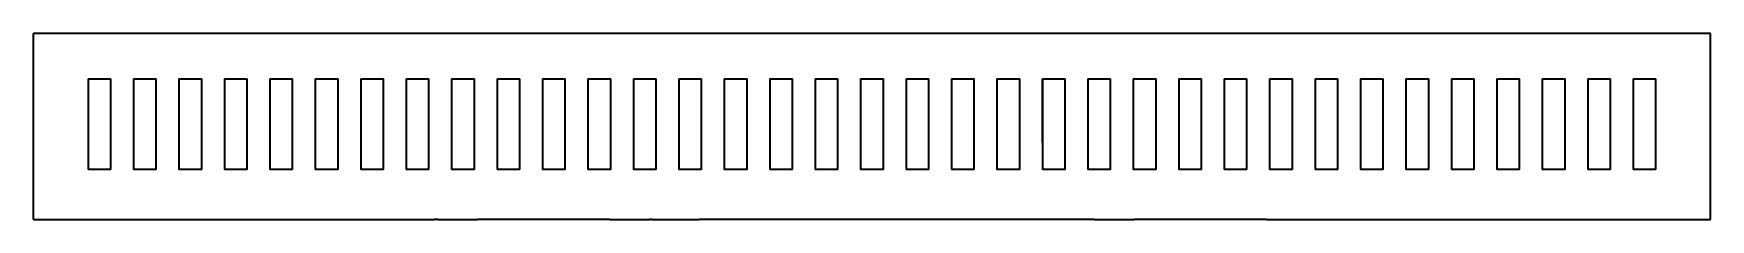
# Model space of a CAD drawing. Extents: x 22 to 391, y 136 to 177.
import ezdxf

# ---------------------------------------------------------------- set-up
doc = ezdxf.new("R2010")
doc.units = 0

msp = doc.modelspace()

# ---------------------------------------------------------------- linework, layer by layer
at = {"color": 7, "lineweight": 35}
for p, q in [((390.900726, 176.83699), (21.900719, 176.83699)), ((21.900719, 135.83699), (21.900719, 176.83699)), ((390.900726, 135.83699), (390.900726, 176.83699)), ((33.900719, 166.83699), (33.900719, 146.83699)), ((33.900719, 166.83699), (38.900719, 166.83699)), ((38.900719, 146.83699), (38.900719, 166.83699)), ((43.900719, 166.83699), (43.900719, 146.83699)), ((43.900719, 166.83699), (48.900719, 166.83699)), ((48.900719, 146.83699), (48.900719, 166.83699)), ((53.900719, 166.83699), (53.900719, 146.83699)), ((53.900719, 166.83699), (58.900719, 166.83699)), ((58.900719, 146.83699), (58.900719, 166.83699)), ((63.900719, 166.83699), (63.900719, 146.83699)), ((63.900719, 166.83699), (68.900719, 166.83699)), ((68.900719, 146.83699), (68.900719, 166.83699)), ((73.900719, 166.83699), (73.900719, 146.83699)), ((73.900719, 166.83699), (78.900719, 166.83699)), ((78.900719, 146.83699), (78.900719, 166.83699)), ((83.900719, 166.83699), (83.900719, 146.83699)), ((83.900719, 166.83699), (88.900719, 166.83699)), ((88.900719, 146.83699), (88.900719, 166.83699)), ((93.900719, 166.83699), (93.900719, 146.83699)), ((93.900719, 166.83699), (98.900719, 166.83699)), ((98.900719, 146.83699), (98.900719, 166.83699)), ((103.900719, 166.83699), (103.900719, 146.83699)), ((103.900719, 166.83699), (108.900719, 166.83699)), ((108.900719, 146.83699), (108.900719, 166.83699)), ((113.900719, 166.83699), (113.900719, 146.83699)), ((113.900719, 166.83699), (118.900719, 166.83699)), ((118.900719, 146.83699), (118.900719, 166.83699)), ((123.900719, 166.83699), (123.900719, 146.83699)), ((123.900719, 166.83699), (128.900726, 166.83699)), ((128.900726, 146.83699), (128.900726, 166.83699)), ((133.900726, 166.83699), (133.900726, 146.83699)), ((133.900726, 166.83699), (138.900726, 166.83699)), ((138.900726, 146.83699), (138.900726, 166.83699)), ((143.900726, 166.83699), (143.900726, 146.83699)), ((143.900726, 166.83699), (148.900726, 166.83699)), ((148.900726, 146.83699), (148.900726, 166.83699)), ((153.900726, 166.83699), (153.900726, 146.83699)), ((153.900726, 166.83699), (158.900726, 166.83699)), ((158.900726, 146.83699), (158.900726, 166.83699)), ((163.900726, 166.83699), (163.900726, 146.83699)), ((163.900726, 166.83699), (168.900726, 166.83699)), ((168.900726, 146.83699), (168.900726, 166.83699)), ((173.900726, 166.83699), (173.900726, 146.83699)), ((173.900726, 166.83699), (178.900726, 166.83699)), ((178.900726, 146.83699), (178.900726, 166.83699)), ((183.900726, 166.83699), (183.900726, 146.83699)), ((183.900726, 166.83699), (188.900726, 166.83699)), ((188.900726, 146.83699), (188.900726, 166.83699)), ((193.900726, 166.83699), (193.900726, 146.83699)), ((193.900726, 166.83699), (198.900726, 166.83699)), ((198.900726, 146.83699), (198.900726, 166.83699)), ((203.900726, 166.83699), (203.900726, 146.83699)), ((203.900726, 166.83699), (208.900726, 166.83699)), ((208.900726, 146.83699), (208.900726, 166.83699)), ((213.900726, 166.83699), (213.900726, 146.83699)), ((213.900726, 166.83699), (218.900726, 166.83699)), ((218.900726, 146.83699), (218.900726, 166.83699)), ((223.900726, 166.83699), (223.900726, 146.83699)), ((223.900726, 166.83699), (228.900726, 166.83699)), ((228.900726, 146.83699), (228.900726, 166.83699)), ((233.900726, 166.83699), (233.900726, 146.83699)), ((233.900726, 166.83699), (238.900726, 166.83699)), ((238.900726, 146.83699), (238.900726, 166.83699)), ((243.900726, 166.83699), (243.900726, 146.83699)), ((243.900726, 166.83699), (248.900726, 166.83699)), ((243.900726, 152.83699), (243.900726, 166.836899)), ((248.900726, 146.83699), (248.900726, 166.83699)), ((253.900726, 166.83699), (253.900726, 146.83699)), ((253.900726, 166.83699), (258.900726, 166.83699)), ((258.900726, 146.83699), (258.900726, 166.83699)), ((263.900726, 166.83699), (263.900726, 146.83699)), ((263.900726, 166.83699), (268.900726, 166.83699)), ((268.900726, 146.83699), (268.900726, 166.83699)), ((273.900726, 166.83699), (273.900726, 146.83699)), ((273.900726, 166.83699), (278.900726, 166.83699)), ((278.900726, 146.83699), (278.900726, 166.83699)), ((283.900726, 166.83699), (283.900726, 146.83699)), ((283.900726, 166.83699), (288.900726, 166.83699)), ((288.900726, 146.83699), (288.900726, 166.83699)), ((293.900726, 166.83699), (293.900726, 146.83699)), ((293.900726, 166.83699), (298.900726, 166.83699)), ((298.900726, 146.83699), (298.900726, 166.83699)), ((303.900726, 166.83699), (303.900726, 146.83699)), ((303.900726, 166.83699), (308.900726, 166.83699)), ((308.900726, 146.83699), (308.900726, 166.83699)), ((313.900726, 166.83699), (313.900726, 146.83699)), ((313.900726, 166.83699), (318.900726, 166.83699)), ((318.900726, 146.83699), (318.900726, 166.83699)), ((323.900726, 166.83699), (323.900726, 146.83699)), ((323.900726, 166.83699), (328.900726, 166.83699)), ((328.900726, 146.83699), (328.900726, 166.83699)), ((333.900726, 166.83699), (333.900726, 146.83699)), ((333.900726, 166.83699), (338.900726, 166.83699)), ((338.900726, 146.83699), (338.900726, 166.83699)), ((343.900726, 166.83699), (343.900726, 146.83699)), ((343.900726, 166.83699), (348.900726, 166.83699)), ((348.900726, 146.83699), (348.900726, 166.83699)), ((353.900726, 166.83699), (353.900726, 146.83699)), ((353.900726, 166.83699), (358.900726, 166.83699)), ((358.900726, 146.83699), (358.900726, 166.83699)), ((363.900726, 166.83699), (363.900726, 146.83699)), ((363.900726, 166.83699), (368.900726, 166.83699)), ((368.900726, 146.83699), (368.900726, 166.83699)), ((373.900726, 166.83699), (373.900726, 146.83699)), ((373.900726, 166.83699), (378.900726, 166.83699)), ((378.900726, 146.83699), (378.900726, 166.83699)), ((243.900635, 152.804581), (243.900726, 152.83699)), ((38.900719, 146.83699), (33.900719, 146.83699)), ((48.900719, 146.83699), (43.900719, 146.83699)), ((58.900719, 146.83699), (53.900719, 146.83699)), ((68.900719, 146.83699), (63.900719, 146.83699)), ((78.900719, 146.83699), (73.900719, 146.83699)), ((88.900719, 146.83699), (83.900719, 146.83699)), ((98.900719, 146.83699), (93.900719, 146.83699)), ((108.900719, 146.83699), (103.900719, 146.83699)), ((118.900719, 146.83699), (113.900719, 146.83699)), ((128.900726, 146.83699), (123.900719, 146.83699)), ((138.900726, 146.83699), (133.900726, 146.83699)), ((148.900726, 146.83699), (143.900726, 146.83699)), ((158.900726, 146.83699), (153.900726, 146.83699)), ((168.900726, 146.83699), (163.900726, 146.83699)), ((178.900726, 146.83699), (173.900726, 146.83699)), ((188.900726, 146.83699), (183.900726, 146.83699)), ((198.900726, 146.83699), (193.900726, 146.83699)), ((208.900726, 146.83699), (203.900726, 146.83699)), ((218.900726, 146.83699), (213.900726, 146.83699)), ((228.900726, 146.83699), (223.900726, 146.83699)), ((238.900726, 146.83699), (233.900726, 146.83699)), ((248.900726, 146.83699), (243.900726, 146.83699)), ((258.900726, 146.83699), (253.900726, 146.83699)), ((268.900726, 146.83699), (263.900726, 146.83699)), ((278.900726, 146.83699), (273.900726, 146.83699)), ((288.900726, 146.83699), (283.900726, 146.83699)), ((298.900726, 146.83699), (293.900726, 146.83699)), ((308.900726, 146.83699), (303.900726, 146.83699)), ((318.900726, 146.83699), (313.900726, 146.83699)), ((328.900726, 146.83699), (323.900726, 146.83699)), ((338.900726, 146.83699), (333.900726, 146.83699)), ((348.900726, 146.83699), (343.900726, 146.83699)), ((358.900726, 146.83699), (353.900726, 146.83699)), ((368.900726, 146.83699), (363.900726, 146.83699)), ((378.900726, 146.83699), (373.900726, 146.83699)), ((21.900719, 135.83699), (110.150719, 135.83699)), ((110.859215, 135.83699), (110.150719, 135.83699)), ((110.859215, 135.83699), (119.567711, 135.83699)), ((134.150726, 135.83699), (119.567711, 135.83699)), ((148.733734, 135.83699), (134.150726, 135.83699)), ((148.733734, 135.83699), (157.44223, 135.83699)), ((157.896698, 135.83699), (157.44223, 135.83699)), ((157.896698, 135.83699), (168.400726, 135.83699)), ((244.400726, 135.83699), (168.400726, 135.83699)), ((254.904755, 135.83699), (244.400726, 135.83699)), ((255.359222, 135.83699), (254.904755, 135.83699)), ((255.359222, 135.83699), (264.067719, 135.83699)), ((278.650726, 135.83699), (264.067719, 135.83699)), ((293.233734, 135.83699), (278.650726, 135.83699)), ((293.233734, 135.83699), (301.94223, 135.83699)), ((301.94223, 135.83699), (390.900726, 135.83699))]:
    msp.add_line(p, q, dxfattribs=at)
at = {"color": 7, "lineweight": 13}
msp.add_line((353.900726, 166.836899), (353.900726, 152.83699), dxfattribs=at)

doc.saveas('drawing.dxf')
